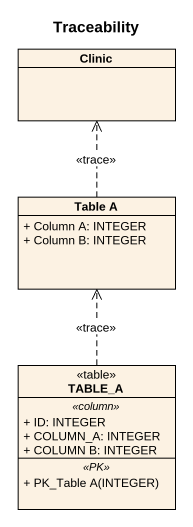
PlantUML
@startuml
title Traceability
hide circle
hide empty members
skinparam classAttributeIconSize 0
class Clinic
class "Table A" as Table_A {
  + Column A: INTEGER
  + Column B: INTEGER
}
class TABLE_A <<table>> {
  .. <<column>> ..
  + ID: INTEGER
  + COLUMN_A: INTEGER
  + COLUMN B: INTEGER
  .. <<PK>> ..
  + PK_Table A(INTEGER)
}
Table_A .up.> Clinic : <<trace>>
TABLE_A .up.> Table_A : <<trace>>
@enduml
